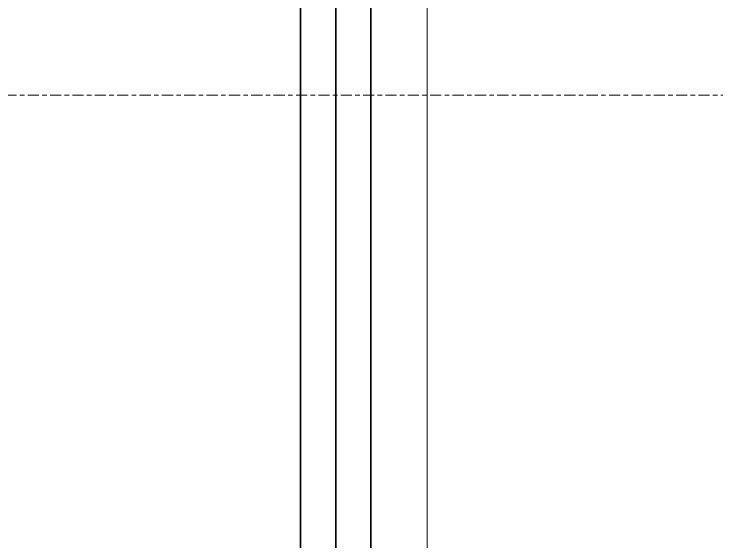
# Model space of a CAD drawing. Header units: millimetres. Extents: x -187664 to 435448, y -313239 to 299894.
# Drawn here: x 102531 to 103529, y -293581 to -292832 of the extents above; entities that cross this region are included whole.
import ezdxf

# ---------------------------------------------------------------- set-up
doc = ezdxf.new("R2010")
doc.units = ezdxf.units.MM
doc.linetypes.add('Centre', pattern=[31.75, 6.35, -4.7625, 15.875, -4.7625])
for name, color, linetype, lineweight in [('A-DOOR', 3, 'Continuous', 9), ('A-DOOR-E', 2, 'Continuous', 25), ('A-FLOR-LEVL', 3, 'Continuous', 35), ('A-GLAZ-CURT', 2, 'Continuous', 9), ('WALL-E', 2, 'Continuous', 35)]:
    doc.layers.add(name, color=color, linetype=linetype, lineweight=lineweight)

# ---------------------------------------------------------------- blocks, each defined once
blk = doc.blocks.new('M_Door-Overhead-Rolling - RS-17510645-2120-01 ENTRANCE 1 SECTION A')
at = {"layer": 'A-DOOR'}
for p, q in [((-880212.37, 104998.29), (-880212.37, 102550)), ((-880132.37, 102550), (-880132.37, 104998.29))]:
    blk.add_line(p, q, dxfattribs=at)
blk = doc.blocks.new('System Panel - Facade_Solid Panel 100mm-18344667-2120-01 ENTRANCE 1 SECTION A')
at = {"layer": 'A-GLAZ-CURT', "color": 135}
for p, q in [((-880212.37, 102850), (-880212.37, 105550)), ((-880212.37, 105550), (-880212.37, 102850))]:
    blk.add_line(p, q, dxfattribs=at)

msp = doc.modelspace()

# ---------------------------------------------------------------- linework, layer by layer
at = {"layer": 'A-FLOR-LEVL', "linetype": 'Centre', "lineweight": 9}
msp.add_line((80346.074, -292946.753), (141931.854, -292946.753), dxfattribs=at)
at = {"layer": 'WALL-E', "color": 215}
for p, q in [((103037.88, -290896.753), (103037.88, -293896.753)), ((102937.88, -293896.753), (102937.88, -291448.462)), ((102987.88, -293896.753), (102987.88, -291448.462)), ((103037.88, -291448.462), (103037.88, -293896.753))]:
    msp.add_line(p, q, dxfattribs=at)

# ---------------------------------------------------------------- block references
at = {"layer": 'A-DOOR-E', "lineweight": 9}
msp.add_blockref('M_Door-Overhead-Rolling - RS-17510645-2120-01 ENTRANCE 1 SECTION A', (983250.254, -396446.753), dxfattribs=at)
at = {"layer": 'A-GLAZ-CURT', "color": 135}
msp.add_blockref('System Panel - Facade_Solid Panel 100mm-18344667-2120-01 ENTRANCE 1 SECTION A', (983250.254, -396446.753), dxfattribs=at)

doc.saveas('drawing.dxf')
